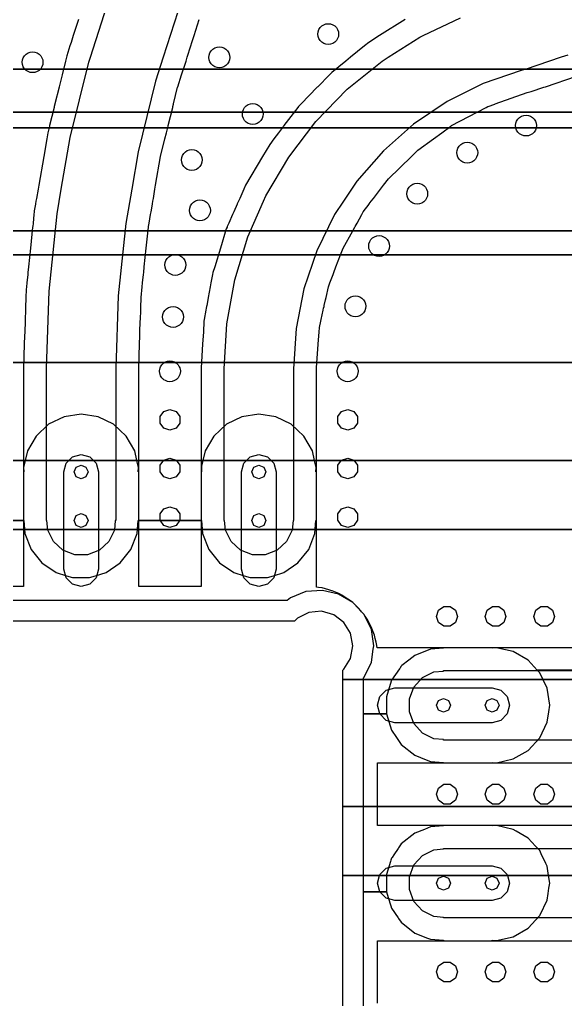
# Model space of a CAD drawing. Extents: x -26490 to 26500, y -26498 to 26498.
# Drawn here: x 395 to 8256, y -395 to 13714 of the extents above; entities that cross this region are included whole.
import ezdxf

# ---------------------------------------------------------------- set-up
doc = ezdxf.new("R2010")
doc.units = 0
for name, color, linetype in [('L0D0', 1, 'CONTINUOUS'), ('L1D0', 2, 'CONTINUOUS'), ('L2D0', 3, 'CONTINUOUS'), ('L3D0', 4, 'CONTINUOUS')]:
    doc.layers.add(name, color=color, linetype=linetype)

msp = doc.modelspace()

# ---------------------------------------------------------------- linework, layer by layer
at = {"layer": 'L0D0'}
for points in [[(2672.572, 13827.3), (2462.879, 13171.639), (2353.28, 12828.949), (2103.362, 11811.013), (2009.997, 11273.451), (1924, 10778.306), (1816.043, 9735.714), (1780, 8688.168), (1780, 6500), (1773.592, 6500), (1760.913, 6363.169), (1679.009, 6198.683), (1543.216, 6074.891), (1371.875, 6008.513), (1188.125, 6008.513), (1016.784, 6074.891), (880.991, 6198.683), (799.087, 6363.169), (786.408, 6500), (780, 6500), (780, 8688.168), (818.408, 9804.446), (933.448, 10915.445), (995.627, 11273.451), (1124.579, 12015.91), (1390.894, 13100.636), (1413.602, 13171.639), (1731.135, 14164.492)], [(1241.447, 13716.027), (1167.02, 13483.31), (1135.505, 13384.771), (1119.601, 13335.042), (1073.307, 13190.292), (1068.727, 13171.639), (1055.277, 13116.858), (1006.706, 12919.026), (964.655, 12747.748), (962.579, 12739.292), (903.602, 12499.073), (903.158, 12497.264), (894.468, 12461.867), (891.264, 12448.818), (826.823, 12186.342), (824.868, 12178.378), (801.58, 12083.526), (786.426, 11996.273), (742.506, 11743.396), (670.275, 11327.516), (660.885, 11273.451), (637.669, 11139.783), (630.387, 11097.857), (623.615, 11058.866), (622.869, 11054.571), (606.566, 10960.701), (604.876, 10944.382), (600.895, 10905.934), (588.319, 10784.481), (582.994, 10733.05), (582.356, 10726.893), (550.869, 10422.808), (523.095, 10154.58), (514.495, 10071.527), (511.775, 10045.259), (498.905, 9920.969), (493.09, 9864.814), (489.188, 9827.128), (485.262, 9713.033), (484.078, 9678.626), (481.206, 9595.13), (480.76, 9582.171), (479.89, 9556.877), (478.998, 9530.956), (474.326, 9395.173), (473.491, 9370.893), (468.111, 9214.538), (466.19, 9158.696), (462.04, 9038.104), (450.389, 8699.464), (450, 8688.168), (450, 6500), (-450, 6500)], [(5948.061, 13716.027), (5578.996, 13483.31), (5422.723, 13384.771), (5361.378, 13335.042), (5159.806, 13171.639), (5092.229, 13116.858), (4890.461, 12953.296), (4857.165, 12919.026), (4690.755, 12747.748), (4682.539, 12739.292), (4449.147, 12499.073), (4447.389, 12497.264), (4412.998, 12461.867), (4403.029, 12448.818), (4202.509, 12186.342), (4196.425, 12178.378), (4123.962, 12083.526), (4057.305, 11996.273), (3997.042, 11917.39), (3894.216, 11743.396), (3648.441, 11327.516), (3624.611, 11273.451), (3565.695, 11139.783), (3547.216, 11097.857), (3530.03, 11058.866), (3528.137, 11054.571), (3479.57, 10944.382), (3462.623, 10905.934), (3409.091, 10784.481), (3386.422, 10733.05), (3383.708, 10726.893), (3372.091, 10700.536), (3287.234, 10422.808), (3205.279, 10154.58), (3179.903, 10071.527), (3171.877, 10045.259), (3149.527, 9920.969), (3139.429, 9864.814), (3112.136, 9713.033), (3105.949, 9678.626), (3090.934, 9595.13), (3088.604, 9582.171), (3084.056, 9556.877), (3079.395, 9530.956), (3054.978, 9395.173), (3050.612, 9370.893), (3041.328, 9214.538), (3038.012, 9158.696), (3030.852, 9038.104), (3010.745, 8699.464), (3010.074, 8688.168), (3010, 8686.916), (3010, 6500), (2110, 6500), (2110, 8688.168), (2110.389, 8699.464), (2122.04, 9038.104), (2126.19, 9158.696), (2128.111, 9214.538), (2133.491, 9370.893), (2134.326, 9395.173), (2138.998, 9530.956), (2139.89, 9556.877), (2140.76, 9582.171), (2141.206, 9595.13), (2144.078, 9678.626), (2145.262, 9713.033), (2160.978, 9864.814), (2166.793, 9920.969), (2179.663, 10045.259), (2182.383, 10071.527), (2190.983, 10154.58), (2218.757, 10422.808), (2250.244, 10726.893), (2250.882, 10733.05), (2259.815, 10784.481), (2280.908, 10905.934), (2287.586, 10944.382), (2306.724, 11054.571), (2307.47, 11058.866), (2314.242, 11097.857), (2321.524, 11139.783), (2344.74, 11273.451), (2354.13, 11327.516), (2426.361, 11743.396), (2488.446, 11996.273), (2509.868, 12083.526), (2533.156, 12178.378), (2535.111, 12186.342), (2599.552, 12448.818), (2602.756, 12461.867), (2611.446, 12497.264), (2611.89, 12499.073), (2670.867, 12739.292), (2673.571, 12747.748), (2728.349, 12919.026), (2791.62, 13116.858), (2809.14, 13171.639), (2861.399, 13335.042), (2877.303, 13384.771), (2908.818, 13483.31), (2983.246, 13716.027)], [(8292.122, 13203.654), (8197.325, 13171.639), (7676.573, 12995.77), (7619.983, 12980.348), (7071.333, 12791.631), (6551.899, 12533.136), (6070.512, 12209.257), (5635.355, 11825.501), (5253.824, 11388.39), (5060.5, 11097.857), (4932.407, 10905.356), (4676.566, 10384.61), (4490.652, 9835.004), (4377.824, 9265.881), (4340, 8686.916), (4340, 6500), (4333.592, 6500), (4320.913, 6363.169), (4239.009, 6198.683), (4103.216, 6074.891), (3931.875, 6008.513), (3748.125, 6008.513), (3576.784, 6074.891), (3440.991, 6198.683), (3359.087, 6363.169), (3346.408, 6500), (3340, 6500), (3340, 8686.916), (3378.293, 9331.843), (3492.635, 9967.706), (3681.418, 10585.571), (3907.215, 11097.857), (3941.99, 11176.755), (4270.689, 11732.951), (4662.896, 12246.342), (5113.099, 12709.714), (5614.972, 13116.555), (5702.33, 13171.639), (6161.462, 13461.148), (6208.056, 13483.31), (6744.891, 13738.651)], [(8909.379, 10672.99), (5192.636, 10672.99), (5222.604, 10726.893), (5226.027, 10733.05), (5254.62, 10784.481), (5322.142, 10905.934), (5343.517, 10944.382), (5427.697, 11054.571), (5430.978, 11058.866), (5460.765, 11097.857), (5492.794, 11139.783), (5594.91, 11273.451), (5636.213, 11327.516), (5705.793, 11418.595), (6038.448, 11743.396), (6132.776, 11835.497), (6353.99, 11996.273), (6474.042, 12083.526), (6604.55, 12178.378), (6615.508, 12186.342), (7115.384, 12448.818), (7140.236, 12461.867), (7143.86, 12463.77), (7238.988, 12497.264), (7244.126, 12499.073), (7706.748, 12661.959), (7763.338, 12677.381), (7946.658, 12739.292), (7971.696, 12747.748), (8416.159, 12897.852)], [(-450, 6500), (450, 6500), (456.969, 6500), (470.81, 6315.308), (561.199, 6085), (715.457, 5891.567), (919.876, 5752.196), (1070.31, 5705.793), (1156.295, 5679.27), (1403.705, 5679.27), (1489.69, 5705.793), (1640.124, 5752.196), (1844.543, 5891.567), (1998.801, 6085), (2089.19, 6315.308), (2103.031, 6500), (2110, 6500), (3010, 6500), (3016.969, 6500), (3030.81, 6315.308), (3121.199, 6085), (3275.457, 5891.567), (3479.876, 5752.196), (3630.31, 5705.793), (3716.295, 5679.27), (3963.705, 5679.27), (4049.69, 5705.793), (4200.124, 5752.196), (4404.543, 5891.567), (4558.801, 6085), (4649.19, 6315.308), (4663.031, 6500), (4670, 6500), (4670, 8686.916), (4670.091, 8688.168), (4670.911, 8699.464), (4695.501, 9038.104), (4704.257, 9158.696), (4708.312, 9214.538), (4713.219, 9282.109), (4732.836, 9370.893), (4738.201, 9395.173), (4768.202, 9530.956), (4773.929, 9556.877), (4779.518, 9582.171), (4782.381, 9595.13), (4800.83, 9678.626), (4808.432, 9713.033), (4841.968, 9864.814), (4863.261, 9920.969), (4910.389, 10045.259), (4920.349, 10071.527), (4951.841, 10154.58), (5017.222, 10327.01), (5053.547, 10422.808), (5192.636, 10672.99), (8909.379, 10672.99)], [(8686.916, 4670), (6500, 4670), (6500, 4663.031), (6315.308, 4649.19), (6085, 4558.801), (5999.544, 4490.652), (5902.169, 4412.998), (5891.567, 4404.543), (5868.999, 4371.442), (5866.305, 4367.49), (5752.196, 4200.124), (5689.553, 3997.042), (5679.27, 3963.705), (5679.27, 3716.295), (5350, 3716.295), (5350, 4237.775), (5357.438, 4245.791), (5460.905, 4460.642), (5489.324, 4649.19), (5496.447, 4696.447), (5460.905, 4932.251), (5357.438, 5147.103), (5195.238, 5321.912), (4988.719, 5441.146), (4756.231, 5494.21), (4518.43, 5476.389), (4296.447, 5389.267), (4247.208, 5350), (-4246.305, 5350)], [(8686.916, 3340), (6500, 3340), (6500, 3346.408), (6363.169, 3359.087), (6198.683, 3440.991), (6074.891, 3576.784), (6008.513, 3748.125), (6008.513, 3931.875), (6074.891, 4103.216), (6198.683, 4239.009), (6363.169, 4320.913), (6500, 4333.592), (6500, 4340), (8686.916, 4340)], [(8688.168, 2110), (6500, 2110), (6500, 2103.031), (6315.308, 2089.19), (6224.59, 2053.586), (6085, 1998.801), (5891.567, 1844.543), (5852.972, 1787.935), (5847.562, 1780), (5782.939, 1685.215), (5758.71, 1649.678), (5752.196, 1640.124), (5742.722, 1609.411), (5736.486, 1589.196), (5679.27, 1403.705), (5679.27, 1156.295), (5350, 1156.295), (5350, 3716.295), (5679.27, 3716.295), (5752.196, 3479.876), (5822.385, 3376.928), (5852.972, 3332.066), (5891.567, 3275.457), (6085, 3121.199), (6250.205, 3056.361), (6315.308, 3030.81), (6500, 3016.969), (6500, 3010), (8686.916, 3010)], [(8688.168, 780), (6500, 780), (6500, 786.408), (6363.169, 799.087), (6198.683, 880.991), (6074.891, 1016.784), (6008.513, 1188.125), (6008.513, 1371.875), (6074.891, 1543.216), (6198.683, 1679.009), (6363.169, 1760.913), (6500, 1773.592), (6500, 1780), (8688.168, 1780)], [(5350, -1403.705), (5350, 1156.295), (5679.27, 1156.295), (5704.869, 1073.307), (5742.722, 950.59), (5752.196, 919.876), (5847.562, 780), (5852.972, 772.065), (5891.567, 715.457), (6085, 561.199), (6268.482, 489.188), (6315.308, 470.81), (6500, 456.969), (6500, 450), (8688.168, 450)]]:
    msp.add_lwpolyline(points, dxfattribs=at)
at = {"layer": 'L1D0'}
for points in [[(-14274.876, 12998.123), (14274.876, 12998.123)], [(14274.876, 12998.123), (-14274.876, 12998.123)], [(-17898.109, 12154.806), (17898.109, 12154.806), (17941.666, 12045.63), (17959.744, 12000.317), (18078.886, 11884.254), (18234.935, 11826.685), (18400.908, 11837.563), (18548.107, 11915.008), (18651.08, 12045.63), (18692.023, 12206.841), (18663.855, 12370.768), (18571.447, 12509.066), (18464.509, 12576.54), (18430.779, 12597.822), (18419.316, 12599.484), (18266.17, 12621.689), (18187.438, 12599.484), (18106.085, 12576.54), (17978.204, 12470.183), (17904.639, 12321.007), (17898.109, 12154.806), (-17898.109, 12154.806)], [(21321.039, 11596.554), (11652.24, 11596.554), (11535.818, 11719.459), (11249.454, 11913.619), (10928.045, 12041.68), (10586.622, 12097.653), (10241.149, 12078.922), (9907.779, 11986.363), (9602.101, 11824.302), (9338.407, 11600.319), (9335.545, 11596.554), (9129.029, 11324.886), (8983.755, 11010.882), (8960.654, 10905.934), (8909.379, 10672.99), (8909.379, 10327.01), (-8918.814, 10327.01)], [(-8918.814, 10327.01), (8909.379, 10327.01), (8983.755, 9989.118), (9129.029, 9675.114), (9338.407, 9399.681), (9602.101, 9175.698), (9907.779, 9013.637), (10241.149, 8921.078), (10586.622, 8902.347), (10928.045, 8958.32), (11249.454, 9086.381), (11535.818, 9280.541), (11773.749, 9531.721), (11952.121, 9828.177), (12062.593, 10156.047), (12088.518, 10394.428), (12100, 10500), (12062.593, 10843.953), (12041.709, 10905.934), (11952.121, 11171.823), (11773.749, 11468.279), (11652.24, 11596.554), (21321.039, 11596.554)], [(-17097.173, 8774.257), (17097.173, 8774.257)], [(17097.173, 8774.257), (-17097.173, 8774.257)], [(-23080.427, 7364.903), (23080.427, 7364.903)], [(23080.427, 7364.903), (-23080.427, 7364.903)], [(-18098.037, 6373.845), (18098.037, 6373.845), (18100.159, 6190.107), (18168.512, 6019.544), (18293.864, 5885.19), (18459.284, 5805.191), (18642.434, 5790.351), (18818.575, 5842.674), (18963.922, 5955.094), (19058.844, 6112.429), (19090.519, 6293.427), (19074.523, 6373.845), (19059.385, 6449.947), (19054.671, 6473.646), (19008.745, 6545.941), (18956.142, 6628.745), (18808.237, 6737.778), (18630.932, 6786.019), (18448.176, 6766.953), (18284.647, 6683.155), (18162.432, 6545.941), (18126.513, 6449.947), (18098.037, 6373.845), (-18098.037, 6373.845)], [(21184.962, 4213.951), (5050, 4213.951), (5050, 4347.553), (5065.951, 4359.599), (5162.683, 4515.826), (5196.447, 4696.447), (5162.683, 4877.067), (5065.951, 5033.294), (4919.316, 5144.028), (4742.581, 5194.314), (4559.615, 5177.359), (4395.129, 5095.455), (4353.691, 5050), (-4349.064, 5050)], [(24071.485, 2382.514), (5050, 2382.514), (5050, 4213.951), (21184.962, 4213.951)], [(19089.096, 1391.455), (5050, 1391.455), (5050, 2382.514), (24071.485, 2382.514)], [(5050, -1391.455), (5050, 1391.455), (19089.096, 1391.455)]]:
    msp.add_lwpolyline(points, dxfattribs=at)
at = {"layer": 'L2D0'}
for points in [[(-14274.876, 12998.123), (14274.876, 12998.123)], [(14274.876, 12998.123), (-14274.876, 12998.123)], [(-16845.979, 12380.946), (16845.979, 12380.946)], [(16845.979, 12380.946), (-16845.979, 12380.946)], [(-8918.813, 10672.99), (8909.379, 10672.99)], [(8909.379, 10672.99), (-8918.813, 10672.99)], [(-17097.173, 8774.257), (17097.173, 8774.257)], [(17097.173, 8774.257), (-17097.173, 8774.257)], [(23080.427, 7364.903), (4644.198, 7364.903), (4612.625, 7503.233), (4488.92, 7717.497), (4307.556, 7885.778), (4084.647, 7993.125), (3840, 8030), (3595.353, 7993.125), (3372.444, 7885.778), (3191.08, 7717.497), (3067.375, 7503.233), (3035.802, 7364.903), (3016.969, 7282.39), (3012.321, 7262.026), (3016.969, 7200), (3010, 7200), (3010, 5550), (2110, 5550), (2110, 7200), (2103.031, 7200), (2107.679, 7262.026), (2084.198, 7364.903), (2052.625, 7503.233), (1928.92, 7717.497), (1747.556, 7885.778), (1524.647, 7993.125), (1280, 8030), (1035.353, 7993.125), (812.444, 7885.778), (631.08, 7717.497), (507.375, 7503.233), (475.802, 7364.903), (456.969, 7282.39), (452.321, 7262.026), (456.969, 7200), (450, 7200), (450, 5550), (-450, 5550)], [(18098.037, 6373.845), (4670, 6373.845), (4670, 7200), (4663.031, 7200), (4667.679, 7262.026), (4644.198, 7364.903), (23080.427, 7364.903)], [(20123.238, 4344.881), (7851.146, 4344.881), (7717.497, 4488.92), (7503.233, 4612.625), (7282.39, 4663.031), (7262.026, 4667.679), (7200, 4663.031), (7200, 4670), (5542.471, 4670), (5538.468, 4701.428), (5529.53, 4751.299), (5518.077, 4800.653), (5504.139, 4849.363), (5487.752, 4897.305), (5468.958, 4944.356), (5447.805, 4990.394), (5424.347, 5035.302), (5398.644, 5078.964), (5370.763, 5121.268), (5368.196, 5124.764), (5357.438, 5147.103), (5320.9, 5186.481), (5308.758, 5201.372), (5274.793, 5238.967), (5238.967, 5274.793), (5238.913, 5274.842), (5195.238, 5321.912), (5160.419, 5342.015), (5121.268, 5370.763), (5078.964, 5398.644), (5035.302, 5424.347), (4990.394, 5447.805), (4944.356, 5468.958), (4897.305, 5487.752), (4891.05, 5489.89), (4849.363, 5504.139), (4800.653, 5518.077), (4751.299, 5529.53), (4701.428, 5538.468), (4670, 5542.471), (4670, 6373.845), (18098.037, 6373.845)], [(24071.485, 2382.514), (5550, 2382.514), (5550, 3010), (7200, 3010), (7200, 3016.969), (7262.026, 3012.321), (7503.233, 3067.375), (7717.497, 3191.08), (7885.778, 3372.444), (7993.125, 3595.353), (8015.677, 3744.973), (8030, 3840), (7993.125, 4084.647), (7885.778, 4307.556), (7851.146, 4344.881), (20123.238, 4344.881)], [(19089.096, 1391.455), (8013.201, 1391.455), (7993.125, 1524.647), (7974.389, 1563.552), (7908.311, 1700.765), (7885.778, 1747.556), (7838.026, 1799.021), (7824.257, 1813.86), (7717.497, 1928.92), (7545.516, 2028.213), (7503.233, 2052.625), (7262.026, 2107.679), (7200, 2103.031), (7200, 2110), (5550, 2110), (5550, 2382.514), (24071.485, 2382.514)], [(5550, -450), (5550, 450), (7200, 450), (7200, 456.969), (7262.026, 452.321), (7503.233, 507.375), (7717.497, 631.08), (7881.619, 807.962), (7885.778, 812.444), (7890.766, 822.802), (7993.125, 1035.353), (8007.397, 1130.039), (8019.105, 1207.718), (8030, 1280), (8013.201, 1391.455), (19089.096, 1391.455)]]:
    msp.add_lwpolyline(points, dxfattribs=at)
for points in [[(1280, 5550), (1155, 5583.494), (1063.494, 5675), (1030, 5800), (1030, 7200), (1063.494, 7325), (1155, 7416.506), (1280, 7450), (1405, 7416.506), (1496.506, 7325), (1530, 7200), (1530, 5800), (1496.506, 5675), (1405, 5583.494)], [(3840, 5550), (3715, 5583.494), (3623.494, 5675), (3590, 5800), (3590, 7200), (3623.494, 7325), (3715, 7416.506), (3840, 7450), (3965, 7416.506), (4056.506, 7325), (4090, 7200), (4090, 5800), (4056.506, 5675), (3965, 5583.494)], [(5800, 3590), (5675, 3623.494), (5583.494, 3715), (5550, 3840), (5583.494, 3965), (5675, 4056.506), (5800, 4090), (7200, 4090), (7325, 4056.506), (7416.506, 3965), (7450, 3840), (7416.506, 3715), (7325, 3623.494), (7200, 3590)], [(5800, 1030), (5675, 1063.494), (5583.494, 1155), (5550, 1280), (5579.865, 1391.455), (5583.494, 1405), (5675, 1496.506), (5800, 1530), (7200, 1530), (7325, 1496.506), (7416.506, 1405), (7420.135, 1391.455), (7450, 1280), (7416.506, 1155), (7325, 1063.494), (7200, 1030)]]:
    msp.add_lwpolyline(points, close=True, dxfattribs=at)
at = {"layer": 'L3D0'}
for points in [[(4840.124, 13354.735), (4806.746, 13358.496), (4775.041, 13369.59), (4746.6, 13387.46), (4722.849, 13411.212), (4704.979, 13439.653), (4693.885, 13471.357), (4690.124, 13504.735), (4693.885, 13538.113), (4704.979, 13569.818), (4722.849, 13598.259), (4746.6, 13622.01), (4775.041, 13639.88), (4806.746, 13650.974), (4840.124, 13654.735), (4873.502, 13650.974), (4905.206, 13639.88), (4933.647, 13622.01), (4957.399, 13598.259), (4975.269, 13569.818), (4986.363, 13538.113), (4990.124, 13504.735), (4986.363, 13471.357), (4975.269, 13439.653), (4957.399, 13411.212), (4933.647, 13387.46), (4905.206, 13369.59), (4873.502, 13358.496)], [(3271.937, 13019.662), (3238.559, 13023.422), (3206.854, 13034.516), (3178.414, 13052.387), (3154.662, 13076.138), (3136.792, 13104.579), (3125.698, 13136.284), (3121.937, 13169.662), (3125.698, 13203.04), (3136.792, 13234.744), (3154.662, 13263.185), (3178.414, 13286.936), (3206.854, 13304.807), (3238.559, 13315.901), (3271.937, 13319.662), (3305.315, 13315.901), (3337.02, 13304.807), (3365.461, 13286.936), (3389.212, 13263.185), (3407.082, 13234.744), (3418.176, 13203.04), (3421.937, 13169.662), (3418.176, 13136.284), (3407.082, 13104.579), (3389.212, 13076.138), (3365.461, 13052.387), (3337.02, 13034.516), (3305.315, 13023.422)], [(581.614, 12949.635), (548.236, 12953.395), (516.532, 12964.489), (488.091, 12982.36), (464.34, 13006.111), (446.469, 13034.552), (435.375, 13066.256), (431.614, 13099.635), (435.375, 13133.013), (446.469, 13164.717), (464.34, 13193.158), (488.091, 13216.909), (516.532, 13234.78), (548.236, 13245.874), (581.614, 13249.635), (614.993, 13245.874), (646.697, 13234.78), (675.138, 13216.909), (698.889, 13193.158), (716.76, 13164.717), (727.854, 13133.013), (731.614, 13099.635), (727.854, 13066.256), (716.76, 13034.552), (698.889, 13006.111), (675.138, 12982.36), (646.697, 12964.489), (614.993, 12953.395)], [(3753.596, 12204.004), (3720.217, 12207.765), (3688.513, 12218.858), (3660.072, 12236.729), (3636.321, 12260.48), (3618.45, 12288.921), (3607.356, 12320.626), (3603.596, 12354.004), (3607.356, 12387.382), (3618.45, 12419.086), (3636.321, 12447.527), (3660.072, 12471.278), (3688.513, 12489.149), (3720.217, 12500.243), (3753.596, 12504.004), (3786.974, 12500.243), (3818.678, 12489.149), (3847.119, 12471.278), (3870.87, 12447.527), (3888.741, 12419.086), (3899.835, 12387.382), (3903.596, 12354.004), (3899.835, 12320.626), (3888.741, 12288.921), (3870.87, 12260.48), (3847.119, 12236.729), (3818.678, 12218.858), (3786.974, 12207.765)], [(7689.174, 12037.928), (7655.796, 12041.689), (7624.091, 12052.782), (7595.65, 12070.653), (7571.899, 12094.404), (7554.028, 12122.845), (7542.934, 12154.55), (7539.174, 12187.928), (7542.934, 12221.306), (7554.028, 12253.01), (7571.899, 12281.451), (7595.65, 12305.202), (7624.091, 12323.073), (7655.796, 12334.167), (7689.174, 12337.928), (7722.552, 12334.167), (7754.256, 12323.073), (7782.697, 12305.202), (7806.448, 12281.451), (7824.319, 12253.01), (7835.413, 12221.306), (7839.174, 12187.928), (7835.413, 12154.55), (7824.319, 12122.845), (7806.448, 12094.404), (7782.697, 12070.653), (7754.256, 12052.782), (7722.552, 12041.689)], [(6842.521, 11647.579), (6809.143, 11651.34), (6777.438, 11662.434), (6748.997, 11680.305), (6725.246, 11704.056), (6707.375, 11732.497), (6696.282, 11764.201), (6692.521, 11797.579), (6696.282, 11830.957), (6707.375, 11862.662), (6725.246, 11891.103), (6748.997, 11914.854), (6777.438, 11932.725), (6809.143, 11943.818), (6842.521, 11947.579), (6875.899, 11943.818), (6907.603, 11932.725), (6936.044, 11914.854), (6959.795, 11891.103), (6977.666, 11862.662), (6988.76, 11830.957), (6992.521, 11797.579), (6988.76, 11764.201), (6977.666, 11732.497), (6959.795, 11704.056), (6936.044, 11680.305), (6907.603, 11662.434), (6875.899, 11651.34)], [(2875.443, 11542.123), (2842.065, 11545.884), (2810.361, 11556.978), (2781.92, 11574.848), (2758.169, 11598.6), (2740.298, 11627.041), (2729.204, 11658.745), (2725.443, 11692.123), (2729.204, 11725.501), (2740.298, 11757.206), (2758.169, 11785.647), (2781.92, 11809.398), (2810.361, 11827.269), (2842.065, 11838.362), (2875.443, 11842.123), (2908.822, 11838.362), (2940.526, 11827.269), (2968.967, 11809.398), (2992.718, 11785.647), (3010.589, 11757.206), (3021.683, 11725.501), (3025.443, 11692.123), (3021.683, 11658.745), (3010.589, 11627.041), (2992.718, 11598.6), (2968.967, 11574.848), (2940.526, 11556.978), (2908.822, 11545.884)], [(6121.545, 11056.489), (6088.167, 11060.25), (6056.463, 11071.344), (6028.022, 11089.215), (6004.27, 11112.966), (5986.4, 11141.407), (5975.306, 11173.111), (5971.545, 11206.489), (5975.306, 11239.867), (5986.4, 11271.572), (6004.27, 11300.013), (6028.022, 11323.764), (6056.463, 11341.635), (6088.167, 11352.728), (6121.545, 11356.489), (6154.923, 11352.728), (6186.628, 11341.635), (6215.069, 11323.764), (6238.82, 11300.013), (6256.69, 11271.572), (6267.784, 11239.867), (6271.545, 11206.489), (6267.784, 11173.111), (6256.69, 11141.407), (6238.82, 11112.966), (6215.069, 11089.215), (6186.628, 11071.344), (6154.923, 11060.25)], [(2992.083, 10816.623), (2958.705, 10820.384), (2927.001, 10831.478), (2898.56, 10849.348), (2874.809, 10873.1), (2856.938, 10901.54), (2845.844, 10933.245), (2842.083, 10966.623), (2845.844, 11000.001), (2856.938, 11031.706), (2874.809, 11060.146), (2898.56, 11083.898), (2927.001, 11101.768), (2958.705, 11112.862), (2992.083, 11116.623), (3025.462, 11112.862), (3057.166, 11101.768), (3085.607, 11083.898), (3109.358, 11060.146), (3127.229, 11031.706), (3138.323, 11000.001), (3142.083, 10966.623), (3138.323, 10933.245), (3127.229, 10901.54), (3109.358, 10873.1), (3085.607, 10849.348), (3057.166, 10831.478), (3025.462, 10820.384)], [(5572.774, 10302.803), (5539.396, 10306.564), (5507.691, 10317.658), (5479.25, 10335.528), (5455.499, 10359.279), (5437.628, 10387.72), (5426.535, 10419.425), (5422.774, 10452.803), (5426.535, 10486.181), (5437.628, 10517.885), (5455.499, 10546.326), (5479.25, 10570.078), (5507.691, 10587.948), (5539.396, 10599.042), (5572.774, 10602.803), (5606.152, 10599.042), (5637.856, 10587.948), (5666.297, 10570.078), (5690.049, 10546.326), (5707.919, 10517.885), (5719.013, 10486.181), (5722.774, 10452.803), (5719.013, 10419.425), (5707.919, 10387.72), (5690.049, 10359.279), (5666.297, 10335.528), (5637.856, 10317.658), (5606.152, 10306.564)], [(2637.257, 10030.967), (2603.879, 10034.727), (2572.174, 10045.821), (2543.733, 10063.692), (2519.982, 10087.443), (2502.111, 10115.884), (2491.017, 10147.588), (2487.257, 10180.967), (2491.017, 10214.345), (2502.111, 10246.049), (2519.982, 10274.49), (2543.733, 10298.241), (2572.174, 10316.112), (2603.879, 10327.206), (2637.257, 10330.967), (2670.635, 10327.206), (2702.339, 10316.112), (2730.78, 10298.241), (2754.531, 10274.49), (2772.402, 10246.049), (2783.496, 10214.345), (2787.257, 10180.967), (2783.496, 10147.588), (2772.402, 10115.884), (2754.531, 10087.443), (2730.78, 10063.692), (2702.339, 10045.821), (2670.635, 10034.727)], [(5231.621, 9435.158), (5198.243, 9438.919), (5166.538, 9450.013), (5138.097, 9467.883), (5114.346, 9491.634), (5096.476, 9520.075), (5085.382, 9551.78), (5081.621, 9585.158), (5085.382, 9618.536), (5096.476, 9650.24), (5114.346, 9678.681), (5138.097, 9702.433), (5166.538, 9720.303), (5198.243, 9731.397), (5231.621, 9735.158), (5264.999, 9731.397), (5296.703, 9720.303), (5325.144, 9702.433), (5348.896, 9678.681), (5366.766, 9650.24), (5377.86, 9618.536), (5381.621, 9585.158), (5377.86, 9551.78), (5366.766, 9520.075), (5348.896, 9491.634), (5325.144, 9467.883), (5296.703, 9450.013), (5264.999, 9438.919)], [(2604.73, 9282.125), (2571.352, 9285.886), (2539.648, 9296.98), (2511.207, 9314.85), (2487.455, 9338.602), (2469.585, 9367.043), (2458.491, 9398.747), (2454.73, 9432.125), (2458.491, 9465.503), (2469.585, 9497.208), (2487.455, 9525.649), (2511.207, 9549.4), (2539.648, 9567.27), (2571.352, 9578.364), (2604.73, 9582.125), (2638.108, 9578.364), (2669.813, 9567.27), (2698.254, 9549.4), (2722.005, 9525.649), (2739.875, 9497.208), (2750.969, 9465.503), (2754.73, 9432.125), (2750.969, 9398.747), (2739.875, 9367.043), (2722.005, 9338.602), (2698.254, 9314.85), (2669.813, 9296.98), (2638.108, 9285.886)], [(2560, 8500), (2526.622, 8503.761), (2494.917, 8514.855), (2474.183, 8527.883), (2471.832, 8528.647), (2470.879, 8529.959), (2466.477, 8532.725), (2442.725, 8556.477), (2424.855, 8584.917), (2419.192, 8601.1), (2417.342, 8603.647), (2417.342, 8606.388), (2413.761, 8616.622), (2410, 8650), (2413.761, 8683.378), (2417.342, 8693.612), (2417.342, 8696.353), (2419.192, 8698.9), (2424.855, 8715.083), (2442.725, 8743.523), (2466.477, 8767.275), (2470.879, 8770.041), (2471.832, 8771.353), (2474.183, 8772.117), (2494.917, 8785.145), (2526.622, 8796.239), (2560, 8800), (2593.378, 8796.239), (2625.083, 8785.145), (2645.817, 8772.117), (2648.168, 8771.353), (2649.121, 8770.041), (2653.523, 8767.275), (2677.275, 8743.523), (2695.145, 8715.083), (2700.808, 8698.9), (2702.658, 8696.353), (2702.658, 8693.612), (2706.239, 8683.378), (2710, 8650), (2706.239, 8616.622), (2702.658, 8606.388), (2702.658, 8603.647), (2700.808, 8601.1), (2695.145, 8584.917), (2677.275, 8556.477), (2653.523, 8532.725), (2649.121, 8529.959), (2648.168, 8528.647), (2645.817, 8527.883), (2625.083, 8514.855), (2593.378, 8503.761)], [(5120, 8500), (5086.622, 8503.761), (5054.917, 8514.855), (5034.183, 8527.883), (5031.832, 8528.647), (5030.879, 8529.959), (5026.477, 8532.725), (5002.725, 8556.477), (4984.855, 8584.917), (4979.192, 8601.1), (4977.342, 8603.647), (4977.342, 8606.388), (4973.761, 8616.622), (4970, 8650), (4973.761, 8683.378), (4977.342, 8693.612), (4977.342, 8696.353), (4979.192, 8698.9), (4984.855, 8715.083), (5002.725, 8743.523), (5026.477, 8767.275), (5030.879, 8770.041), (5031.832, 8771.353), (5034.183, 8772.117), (5054.917, 8785.145), (5086.622, 8796.239), (5120, 8800), (5153.378, 8796.239), (5185.083, 8785.145), (5205.817, 8772.117), (5208.168, 8771.353), (5209.121, 8770.041), (5213.523, 8767.275), (5237.275, 8743.523), (5255.145, 8715.083), (5260.808, 8698.9), (5262.658, 8696.353), (5262.658, 8693.612), (5266.239, 8683.378), (5270, 8650), (5266.239, 8616.622), (5262.658, 8606.388), (5262.658, 8603.647), (5260.808, 8601.1), (5255.145, 8584.917), (5237.275, 8556.477), (5213.523, 8532.725), (5209.121, 8529.959), (5208.168, 8528.647), (5205.817, 8527.883), (5185.083, 8514.855), (5153.378, 8503.761)], [(2560, 7800), (2471.832, 7828.647), (2417.342, 7903.647), (2417.342, 7996.353), (2471.832, 8071.353), (2560, 8100), (2648.168, 8071.353), (2702.658, 7996.353), (2702.658, 7903.647), (2648.168, 7828.647)], [(5120, 7800), (5031.832, 7828.647), (4977.342, 7903.647), (4977.342, 7996.353), (5031.832, 8071.353), (5120, 8100), (5208.168, 8071.353), (5262.658, 7996.353), (5262.658, 7903.647), (5208.168, 7828.647)], [(2560, 7100), (2471.832, 7128.647), (2417.342, 7203.647), (2417.342, 7296.353), (2471.832, 7371.353), (2560, 7400), (2648.168, 7371.353), (2702.658, 7296.353), (2702.658, 7203.647), (2648.168, 7128.647)], [(5120, 7100), (5031.832, 7128.647), (4977.342, 7203.647), (4977.342, 7296.353), (5031.832, 7371.353), (5120, 7400), (5208.168, 7371.353), (5262.658, 7296.353), (5262.658, 7203.647), (5208.168, 7128.647)], [(1280, 7100), (1209.289, 7129.289), (1180, 7200), (1209.289, 7270.711), (1280, 7300), (1350.711, 7270.711), (1380, 7200), (1350.711, 7129.289)], [(3840, 7100), (3769.289, 7129.289), (3740, 7200), (3769.289, 7270.711), (3840, 7300), (3910.711, 7270.711), (3940, 7200), (3910.711, 7129.289)], [(2560, 6400), (2471.832, 6428.647), (2417.342, 6503.647), (2417.342, 6596.353), (2471.832, 6671.353), (2560, 6700), (2648.168, 6671.353), (2702.658, 6596.353), (2702.658, 6503.647), (2648.168, 6428.647)], [(5120, 6400), (5031.832, 6428.647), (4977.342, 6503.647), (4977.342, 6596.353), (5031.832, 6671.353), (5120, 6700), (5208.168, 6671.353), (5262.658, 6596.353), (5262.658, 6503.647), (5208.168, 6428.647)], [(1280, 6400), (1209.289, 6429.289), (1180, 6500), (1209.289, 6570.711), (1280, 6600), (1350.711, 6570.711), (1380, 6500), (1350.711, 6429.289)], [(3840, 6400), (3769.289, 6429.289), (3740, 6500), (3769.289, 6570.711), (3840, 6600), (3910.711, 6570.711), (3940, 6500), (3910.711, 6429.289)], [(6503.647, 4977.342), (6428.647, 5031.832), (6400, 5120), (6428.647, 5208.168), (6503.647, 5262.658), (6596.353, 5262.658), (6671.353, 5208.168), (6700, 5120), (6671.353, 5031.832), (6596.353, 4977.342)], [(7203.647, 4977.342), (7128.647, 5031.832), (7100, 5120), (7128.647, 5208.168), (7203.647, 5262.658), (7296.353, 5262.658), (7371.353, 5208.168), (7400, 5120), (7371.353, 5031.832), (7296.353, 4977.342)], [(7903.647, 4977.342), (7828.647, 5031.832), (7800, 5120), (7828.647, 5208.168), (7903.647, 5262.658), (7996.353, 5262.658), (8071.353, 5208.168), (8100, 5120), (8071.353, 5031.832), (7996.353, 4977.342)], [(6500, 3740), (6429.289, 3769.289), (6400, 3840), (6429.289, 3910.711), (6500, 3940), (6570.711, 3910.711), (6600, 3840), (6570.711, 3769.289)], [(7200, 3740), (7129.289, 3769.289), (7100, 3840), (7129.289, 3910.711), (7200, 3940), (7270.711, 3910.711), (7300, 3840), (7270.711, 3769.289)], [(6503.647, 2417.342), (6428.647, 2471.832), (6400, 2560), (6428.647, 2648.168), (6503.647, 2702.658), (6596.353, 2702.658), (6671.353, 2648.168), (6700, 2560), (6671.353, 2471.832), (6596.353, 2417.342)], [(7203.647, 2417.342), (7128.647, 2471.832), (7100, 2560), (7128.647, 2648.168), (7203.647, 2702.658), (7296.353, 2702.658), (7371.353, 2648.168), (7400, 2560), (7371.353, 2471.832), (7296.353, 2417.342)], [(7903.647, 2417.342), (7828.647, 2471.832), (7800, 2560), (7828.647, 2648.168), (7903.647, 2702.658), (7996.353, 2702.658), (8071.353, 2648.168), (8100, 2560), (8071.353, 2471.832), (7996.353, 2417.342)], [(6500, 1180), (6429.289, 1209.289), (6400, 1280), (6429.289, 1350.711), (6500, 1380), (6570.711, 1350.711), (6600, 1280), (6570.711, 1209.289)], [(7200, 1180), (7129.289, 1209.289), (7100, 1280), (7129.289, 1350.711), (7200, 1380), (7270.711, 1350.711), (7300, 1280), (7270.711, 1209.289)], [(6503.647, -142.658), (6428.647, -88.168), (6400, 0), (6428.647, 88.168), (6503.647, 142.658), (6596.353, 142.658), (6671.353, 88.168), (6700, 0), (6671.353, -88.168), (6596.353, -142.658)], [(7203.647, -142.658), (7128.647, -88.168), (7100, 0), (7128.647, 88.168), (7203.647, 142.658), (7296.353, 142.658), (7371.353, 88.168), (7400, 0), (7371.353, -88.168), (7296.353, -142.658)], [(7903.647, -142.658), (7828.647, -88.168), (7800, 0), (7828.647, 88.168), (7903.647, 142.658), (7996.353, 142.658), (8071.353, 88.168), (8100, 0), (8071.353, -88.168), (7996.353, -142.658)]]:
    msp.add_lwpolyline(points, close=True, dxfattribs=at)

doc.saveas('drawing.dxf')
